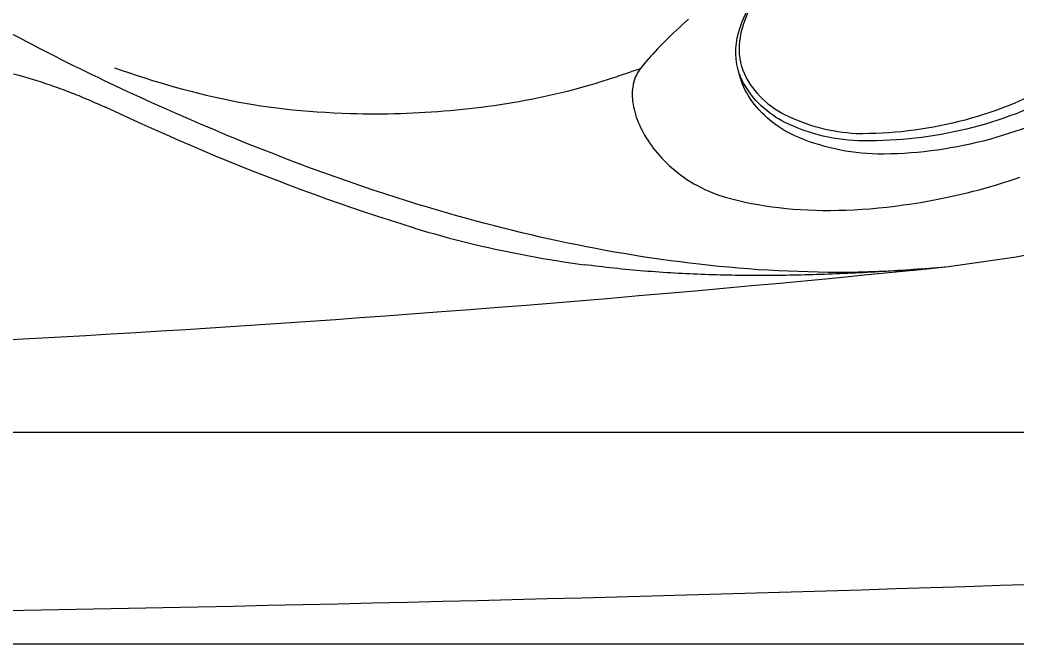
# Model space of a CAD drawing. Extents: x 832 to 912, y 781 to 934.
# Drawn here: x 885.81 to 898.41, y 797.97 to 805.85 of the extents above; entities that cross this region are included whole.
import ezdxf

# ---------------------------------------------------------------- set-up
doc = ezdxf.new("R2010")
doc.units = 0
doc.header["$MEASUREMENT"] = 0
for name, color, linetype in [('1', 4, 'Continuous'), ('1_CYAN', 4, 'Continuous'), ('2', 2, 'Continuous'), ('SPA', 2, 'Continuous')]:
    doc.layers.add(name, color=color, linetype=linetype)

# ---------------------------------------------------------------- blocks, each defined once
blk = doc.blocks.new('Pillow07')
at = {"layer": '1_CYAN', "color": 4, "linetype": 'Continuous'}
blk.add_lwpolyline([(-2.358, -0.87, -0.006603), (-5.745, -0.616, -0.021924), (-6.178, -0.554, -0.081502), (-6.683, -0.382, -0.155149), (-7.057, -0.002, -0.083013), (-7.178, 0.3, -0.136326), (-7.125, 1.034, -0.096778), (-6.565, 1.944, -0.127397), (-4.291, 3.344, -0.186872), (-3.258, 3.28, 0.065625), (-1.71, 2.868, 0.071435), (1.71, 2.868, 0.065625), (3.258, 3.28, -0.186872), (4.291, 3.344, -0.127397), (6.565, 1.944, -0.096778), (7.125, 1.034, -0.136326), (7.178, 0.3, -0.083013), (7.057, -0.002, -0.155149), (6.683, -0.382, -0.081502), (6.178, -0.554, -0.021924), (5.745, -0.616, -0.006603), (2.358, -0.87, -0.02343)], format="xyb", close=True, dxfattribs=at)
at = {"layer": '1_CYAN', "color": 3, "linetype": 'Continuous'}
for points in [[(-7.051, -0.007, -0.035917), (-7.097, 0.106, -0.150356), (-7.089, 0.827, -0.114334), (-6.565, 1.702, -0.12673), (-4.367, 3.088, -0.194366), (-3.357, 3.079, 0.069606), (-1.71, 2.626, 0.073636), (1.71, 2.626, 0.069606), (3.357, 3.079, -0.194366), (4.367, 3.088, -0.12673), (6.565, 1.702, -0.114334), (7.089, 0.827, -0.150356), (7.097, 0.106, -0.034443), (7.053, -0.003)], [(-5.745, -0.616, -0.03429), (-6.274, -0.516, -0.087533), (-6.708, -0.327, -0.132713), (-6.986, -0.006, -0.179167), (-7.021, 0.761, -0.10283), (-6.565, 1.573, -0.130003), (-4.366, 2.938, -0.182201), (-3.385, 2.942, 0.065189), (-1.71, 2.497, 0.071467), (1.71, 2.497, 0.065189), (3.385, 2.942, -0.182201), (4.366, 2.938, -0.130003), (6.565, 1.573, -0.10283), (7.021, 0.761, -0.179167), (6.986, -0.006, -0.132713), (6.708, -0.327, -0.087533), (6.274, -0.516, -0.03429), (5.745, -0.616)]]:
    blk.add_lwpolyline(points, format="xyb", dxfattribs=at)
blk = doc.blocks.new('2010SOVEREIGN')
at = {"layer": '1', "color": 3}
blk.add_line((40.185, 2.675), (67.597, 2.675), dxfattribs=at)
blk.add_arc((39.828, 780.914), 780.604, 267.928716, 272.071169, dxfattribs=at)
at = {"layer": 'SPA', "color": 4}
blk.add_lwpolyline([(12, 92.705), (67.658, 92.705, -0.414214), (79.658, 80.705), (79.658, 12, -0.414214), (67.658, 0), (12, 0, -0.414214), (0, 12), (0, 80.705, -0.414214)], format="xyb", close=True, dxfattribs=at)
at = {"layer": 'SPA', "color": 2, "linetype": 'Continuous'}
for points in [[(66.457, 4.97), (66.034, 4.884), (65.179, 4.763)], [(65.179, 4.763), (64.824, 4.727), (64.469, 4.691), (64.113, 4.657), (63.758, 4.622), (63.402, 4.588), (63.047, 4.555), (62.691, 4.522), (62.335, 4.49), (61.98, 4.458), (61.624, 4.426), (61.268, 4.396), (60.912, 4.365), (60.556, 4.335), (60.2, 4.306), (59.843, 4.277), (59.487, 4.249), (59.131, 4.221), (58.775, 4.194), (58.062, 4.141)], [(58.062, 4.141), (57.747, 4.118), (57.432, 4.095), (57.117, 4.073), (56.802, 4.052), (56.486, 4.031), (56.171, 4.01), (55.856, 3.989), (55.541, 3.969), (55.226, 3.95), (54.91, 3.93), (54.595, 3.912), (54.28, 3.893), (53.965, 3.875), (53.649, 3.857), (53.334, 3.84), (53.019, 3.823), (52.703, 3.807), (52.388, 3.791), (51.757, 3.76)]]:
    blk.add_lwpolyline(points, dxfattribs=at)
at = {"layer": 'SPA', "color": 3, "linetype": 'Continuous'}
for points in [[(61.893, 7.89), (61.853, 7.854), (61.814, 7.819), (61.776, 7.784), (61.738, 7.75), (61.702, 7.716), (61.666, 7.682), (61.632, 7.648), (61.598, 7.614), (61.565, 7.581), (61.533, 7.548), (61.502, 7.516), (61.471, 7.483), (61.442, 7.451), (61.413, 7.42), (61.386, 7.388), (61.359, 7.357), (61.334, 7.327), (61.285, 7.266)], [(53.139, 7.815), (53.216, 7.775), (53.293, 7.734), (53.369, 7.694), (53.446, 7.654), (53.522, 7.614), (53.598, 7.574), (53.674, 7.535), (53.75, 7.496), (53.826, 7.457), (53.902, 7.418), (53.978, 7.38), (54.053, 7.342), (54.129, 7.304), (54.204, 7.267), (54.279, 7.23), (54.354, 7.193), (54.429, 7.157), (54.504, 7.121), (54.654, 7.05)], [(53.366, 7.203), (53.449, 7.18)], [(65.265, 5.664), (65.34, 5.681), (65.415, 5.699), (65.49, 5.718), (65.565, 5.738), (65.639, 5.758), (65.713, 5.779), (65.787, 5.801), (65.861, 5.824), (65.934, 5.847), (66.008, 5.871), (66.081, 5.896)], [(54.643, 7.279), (54.737, 7.245), (54.833, 7.213), (54.928, 7.181), (55.024, 7.15), (55.12, 7.119), (55.216, 7.09), (55.313, 7.061), (55.41, 7.033), (55.507, 7.007), (55.604, 6.981), (55.702, 6.956), (55.799, 6.932), (55.898, 6.909), (55.996, 6.888), (56.094, 6.867), (56.193, 6.848), (56.292, 6.83), (56.392, 6.813), (56.491, 6.797), (56.591, 6.783), (56.691, 6.77), (56.791, 6.759), (56.892, 6.748), (56.995, 6.739), (57.099, 6.73), (57.204, 6.723), (57.309, 6.716), (57.414, 6.71), (57.623, 6.702)], [(61.285, 7.266), (61.258, 7.257), (61.231, 7.247), (61.204, 7.238), (61.177, 7.229), (61.15, 7.219), (61.123, 7.21), (61.096, 7.201), (61.069, 7.192), (61.042, 7.183), (61.015, 7.174), (60.988, 7.165), (60.961, 7.156), (60.933, 7.147), (60.906, 7.139), (60.879, 7.13), (60.852, 7.121), (60.824, 7.113), (60.797, 7.105), (60.742, 7.088)], [(61.285, 7.266), (61.266, 7.24), (61.249, 7.213), (61.235, 7.186), (61.222, 7.157), (61.211, 7.128), (61.202, 7.099), (61.195, 7.069), (61.19, 7.039), (61.186, 7.008), (61.183, 6.977), (61.183, 6.946), (61.183, 6.914), (61.185, 6.882), (61.188, 6.85), (61.193, 6.818), (61.199, 6.786), (61.206, 6.754), (61.214, 6.722), (61.223, 6.689), (61.234, 6.656), (61.246, 6.624), (61.259, 6.591), (61.273, 6.558), (61.288, 6.525), (61.304, 6.493), (61.321, 6.46), (61.34, 6.427), (61.359, 6.394), (61.38, 6.362), (61.402, 6.329), (61.425, 6.297), (61.449, 6.264), (61.474, 6.232), (61.501, 6.2), (61.528, 6.168), (61.557, 6.137), (61.587, 6.105), (61.618, 6.074), (61.651, 6.043), (61.684, 6.013), (61.72, 5.983), (61.756, 5.954), (61.794, 5.925), (61.833, 5.896), (61.874, 5.868), (61.917, 5.841), (61.961, 5.814), (62.006, 5.789), (62.053, 5.764), (62.101, 5.741), (62.151, 5.718), (62.202, 5.697), (62.253, 5.678), (62.359, 5.644)], [(53.449, 7.18), (53.477, 7.172), (53.505, 7.164), (53.533, 7.155), (53.561, 7.147), (53.589, 7.138), (53.617, 7.13), (53.645, 7.121), (53.673, 7.112), (53.701, 7.103), (53.729, 7.094), (53.756, 7.085), (53.784, 7.076), (53.812, 7.066), (53.84, 7.057), (53.867, 7.047), (53.895, 7.037), (53.922, 7.028), (53.95, 7.018), (54.004, 6.997)], [(57.623, 6.702), (57.704, 6.7), (57.784, 6.698), (57.864, 6.697), (57.943, 6.697), (58.02, 6.697), (58.098, 6.698), (58.176, 6.699), (58.254, 6.701), (58.332, 6.704), (58.411, 6.707), (58.489, 6.711), (58.568, 6.715), (58.647, 6.72), (58.726, 6.726), (58.805, 6.732), (58.884, 6.738), (58.963, 6.746), (59.042, 6.754), (59.121, 6.762), (59.2, 6.772), (59.279, 6.781), (59.358, 6.792), (59.437, 6.803), (59.515, 6.814), (59.594, 6.827), (59.672, 6.84), (59.751, 6.853), (59.829, 6.867), (59.906, 6.882), (59.984, 6.898), (60.061, 6.914), (60.138, 6.93), (60.215, 6.948), (60.291, 6.966), (60.367, 6.984), (60.443, 7.004), (60.518, 7.024), (60.593, 7.044), (60.742, 7.088)], [(54.004, 6.997), (54.031, 6.987), (54.058, 6.977), (54.084, 6.967), (54.11, 6.957), (54.137, 6.947), (54.163, 6.936), (54.189, 6.926), (54.216, 6.915), (54.242, 6.904), (54.268, 6.893), (54.294, 6.882), (54.32, 6.871), (54.346, 6.86), (54.372, 6.849), (54.398, 6.837), (54.424, 6.826), (54.45, 6.814), (54.476, 6.802), (54.527, 6.779)], [(54.654, 7.05), (54.806, 6.98), (54.959, 6.909), (55.111, 6.84), (55.264, 6.772), (55.417, 6.704), (55.571, 6.637), (55.724, 6.571), (55.878, 6.506), (56.032, 6.441), (56.186, 6.378), (56.34, 6.315), (56.494, 6.254), (56.649, 6.193), (56.804, 6.133), (56.959, 6.074), (57.114, 6.016), (57.269, 5.959), (57.425, 5.903), (57.581, 5.848), (57.737, 5.794), (57.894, 5.741), (58.051, 5.689), (58.208, 5.638), (58.523, 5.539)], [(58.434, 5.253), (58.275, 5.302), (58.116, 5.353), (57.957, 5.404), (57.799, 5.456), (57.641, 5.51), (57.483, 5.564), (57.326, 5.62), (57.168, 5.676), (57.011, 5.734), (56.855, 5.793), (56.698, 5.852), (56.542, 5.912), (56.385, 5.974), (56.23, 6.036), (56.074, 6.099), (55.918, 6.163), (55.763, 6.228), (55.608, 6.294), (55.453, 6.361), (55.298, 6.429), (55.144, 6.497), (54.989, 6.566), (54.835, 6.636), (54.527, 6.779)], [(62.359, 5.644), (62.442, 5.621), (62.524, 5.601), (62.608, 5.582), (62.691, 5.565), (62.776, 5.549), (62.861, 5.535), (62.948, 5.523), (63.036, 5.512), (63.126, 5.502), (63.217, 5.494), (63.309, 5.487), (63.403, 5.482), (63.497, 5.479), (63.593, 5.477), (63.69, 5.477), (63.788, 5.478), (63.887, 5.481), (63.987, 5.485), (64.089, 5.491), (64.191, 5.498), (64.294, 5.507), (64.399, 5.518), (64.504, 5.531), (64.61, 5.545), (64.717, 5.56), (64.825, 5.578), (64.934, 5.597), (65.044, 5.617), (65.265, 5.664)], [(62.028, 4.796), (61.908, 4.81), (61.789, 4.825), (61.669, 4.841), (61.55, 4.857), (61.431, 4.874), (61.313, 4.892), (61.194, 4.911), (61.076, 4.931), (60.958, 4.951), (60.84, 4.972), (60.723, 4.994), (60.605, 5.017), (60.488, 5.04), (60.371, 5.064), (60.254, 5.089), (60.137, 5.114), (60.021, 5.14), (59.905, 5.167), (59.788, 5.194), (59.673, 5.223), (59.557, 5.251), (59.441, 5.281), (59.326, 5.311), (59.211, 5.342), (59.095, 5.373), (58.981, 5.405), (58.866, 5.438), (58.751, 5.471), (58.523, 5.539)], [(58.434, 5.253), (58.518, 5.228), (58.602, 5.203), (58.687, 5.179), (58.771, 5.155), (58.856, 5.132), (58.94, 5.11), (59.025, 5.088), (59.11, 5.067), (59.195, 5.046), (59.281, 5.026), (59.366, 5.007), (59.452, 4.988), (59.538, 4.97), (59.624, 4.952), (59.71, 4.935), (59.796, 4.918), (59.882, 4.902), (59.968, 4.886), (60.055, 4.871), (60.141, 4.857), (60.228, 4.842), (60.315, 4.829), (60.402, 4.816), (60.576, 4.791)], [(65.179, 4.763), (65.13, 4.759), (65.081, 4.755), (65.032, 4.751), (64.983, 4.747), (64.934, 4.743), (64.885, 4.74), (64.836, 4.736), (64.787, 4.733), (64.738, 4.729), (64.689, 4.726), (64.64, 4.722), (64.591, 4.719), (64.542, 4.716), (64.493, 4.712), (64.444, 4.709), (64.395, 4.706), (64.346, 4.703), (64.297, 4.7), (64.248, 4.698), (64.199, 4.695), (64.15, 4.692), (64.101, 4.69), (64.052, 4.687), (64.003, 4.685), (63.954, 4.682), (63.905, 4.68), (63.856, 4.678), (63.807, 4.676), (63.758, 4.674), (63.709, 4.672), (63.66, 4.67), (63.611, 4.668), (63.562, 4.667), (63.513, 4.665), (63.464, 4.664), (63.415, 4.662), (63.366, 4.661), (63.317, 4.66), (63.269, 4.659), (63.22, 4.658), (63.171, 4.657), (63.122, 4.656), (63.073, 4.656), (63.024, 4.655), (62.976, 4.655), (62.927, 4.654), (62.878, 4.654), (62.829, 4.654), (62.781, 4.654), (62.732, 4.654), (62.683, 4.654), (62.634, 4.655), (62.586, 4.655), (62.537, 4.656), (62.489, 4.656), (62.44, 4.657), (62.392, 4.658), (62.343, 4.659), (62.295, 4.66), (62.246, 4.661), (62.198, 4.663), (62.149, 4.664), (62.101, 4.666), (62.053, 4.668), (62.004, 4.67), (61.956, 4.672), (61.908, 4.674), (61.86, 4.676), (61.812, 4.679), (61.764, 4.681), (61.715, 4.684), (61.667, 4.687), (61.619, 4.69), (61.571, 4.693), (61.524, 4.696), (61.476, 4.699), (61.428, 4.703), (61.38, 4.706), (61.332, 4.71), (61.285, 4.714), (61.237, 4.718), (61.19, 4.723), (61.142, 4.727), (61.095, 4.731), (61.047, 4.736), (61, 4.741), (60.952, 4.746), (60.905, 4.751), (60.858, 4.756), (60.811, 4.762), (60.764, 4.767), (60.717, 4.773), (60.67, 4.779), (60.576, 4.791)], [(65.179, 4.763), (65.053, 4.751), (64.926, 4.74), (64.8, 4.73), (64.673, 4.721), (64.546, 4.714), (64.42, 4.708), (64.293, 4.703), (64.166, 4.699), (64.039, 4.696), (63.913, 4.694), (63.786, 4.694), (63.659, 4.694), (63.533, 4.696), (63.407, 4.699), (63.281, 4.703), (63.154, 4.707), (63.029, 4.713), (62.903, 4.72), (62.777, 4.728), (62.652, 4.737), (62.527, 4.747), (62.402, 4.758), (62.277, 4.77), (62.028, 4.796)]]:
    blk.add_lwpolyline(points, dxfattribs=at)
at = {"layer": '2', "linetype": 'Continuous', "rotation": 225.9232083830197}
blk.add_blockref('Pillow07', (67.45, 12.256), dxfattribs=at)

msp = doc.modelspace()

# ---------------------------------------------------------------- block references
at = {"layer": '1'}
msp.add_blockref('2010SOVEREIGN', (832.36, 797.97), dxfattribs=at)

doc.saveas('drawing.dxf')
